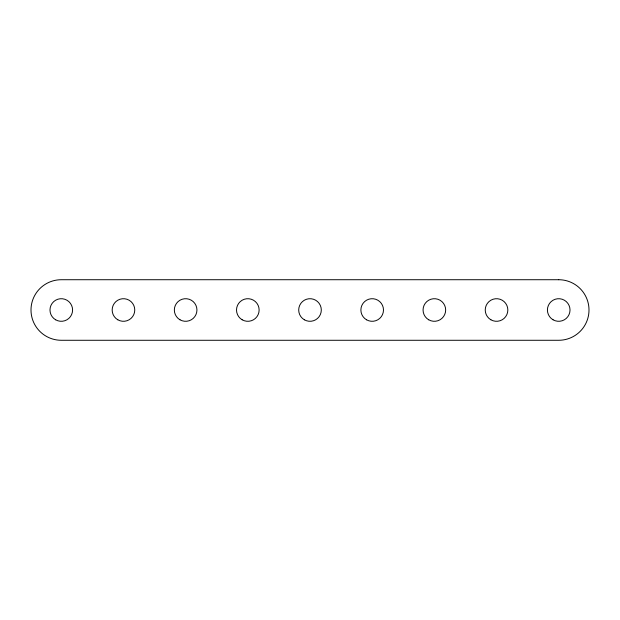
<?xml version="1.0" encoding="UTF-8"?>
<svg xmlns="http://www.w3.org/2000/svg" width="620" height="620" viewBox="0 0 620 620"><rect width="100%" height="100%" fill="white"/><g stroke="black" fill="none" stroke-linecap="round" stroke-linejoin="round"><path stroke-width="0.93" d="M558.721 279.721L61.279 279.721A30.279 30.279 0 0 0 31 310A30.279 30.279 0 0 0 61.279 340.279L558.721 340.279A30.279 30.279 0 0 0 589 310A30.279 30.279 0 0 0 558.721 279.721M55.63 319.788A11.307 11.307 0 0 0 72.587 310A11.307 11.307 0 0 0 55.63 300.212A11.307 11.307 0 0 0 55.63 319.788M117.808 319.788A11.307 11.307 0 0 0 134.765 310A11.307 11.307 0 0 0 117.808 300.212A11.307 11.307 0 0 0 117.808 319.788M179.986 319.788A11.307 11.307 0 0 0 196.943 310A11.307 11.307 0 0 0 179.986 300.212A11.307 11.307 0 0 0 179.986 319.788M242.164 319.788A11.307 11.307 0 0 0 259.129 310A11.307 11.307 0 0 0 242.164 300.212A11.307 11.307 0 0 0 242.164 319.788M304.35 319.788A11.307 11.307 0 0 0 321.307 310A11.307 11.307 0 0 0 304.35 300.212A11.307 11.307 0 0 0 304.35 319.788M366.529 319.788A11.307 11.307 0 0 0 383.486 310A11.307 11.307 0 0 0 366.529 300.212A11.307 11.307 0 0 0 366.529 319.788M428.707 319.788A11.307 11.307 0 0 0 445.664 310A11.307 11.307 0 0 0 428.707 300.212A11.307 11.307 0 0 0 428.707 319.788M490.885 319.788A11.307 11.307 0 0 0 507.842 310A11.307 11.307 0 0 0 490.885 300.212A11.307 11.307 0 0 0 490.885 319.788M553.063 319.788A11.307 11.307 0 0 0 570.02 310A11.307 11.307 0 0 0 553.063 300.212A11.307 11.307 0 0 0 553.063 319.788"/></g></svg>
